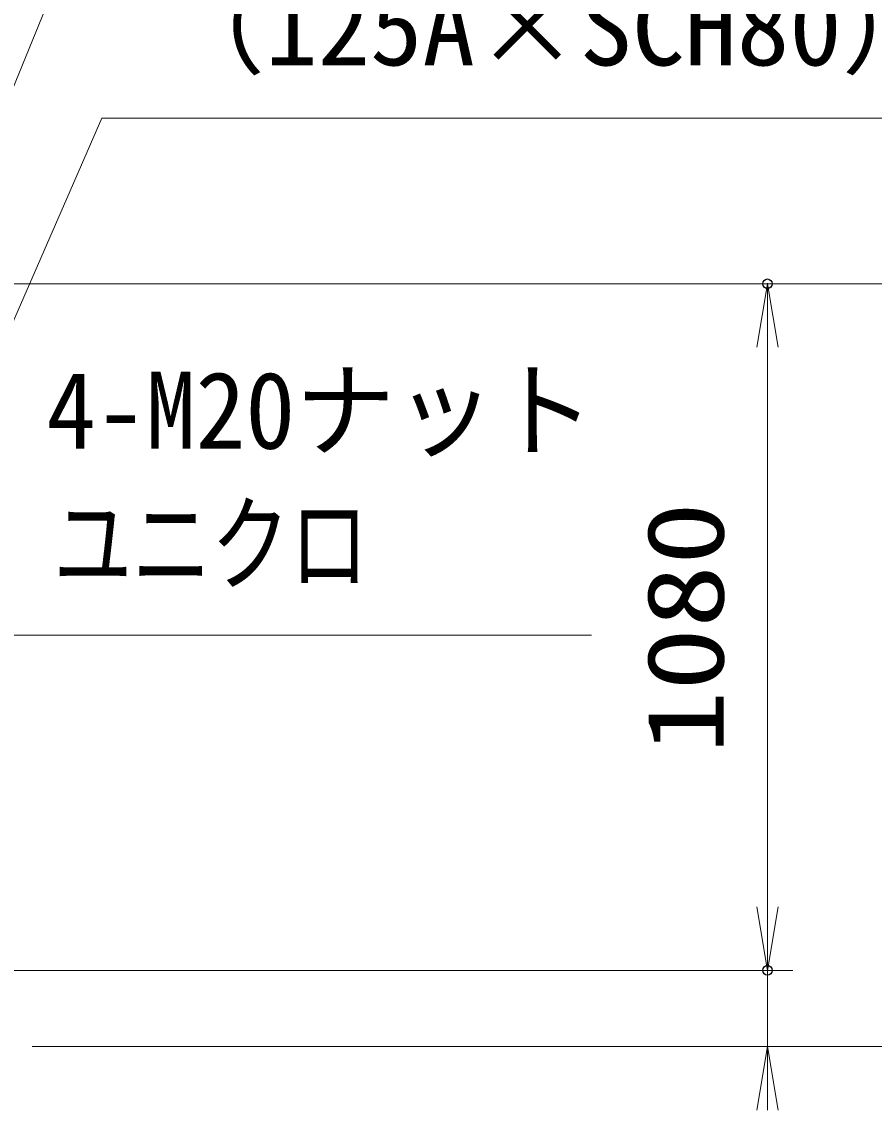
# Model space of a CAD drawing. Units: millimetres, scale not verified. Extents: x -11880 to 11880, y -8400 to 8400.
# Drawn here: x 5612 to 6953, y -753 to 959 of the extents above; entities that cross this region are included whole.
import ezdxf
from ezdxf.enums import TextEntityAlignment as Align

# ---------------------------------------------------------------- set-up
doc = ezdxf.new("R2010")
doc.units = ezdxf.units.MM
doc.header["$LTSCALE"] = 30
doc.header["$PDMODE"] = 32
doc.header["$PDSIZE"] = 15
doc.layers.add('0-4_寸法線', color=4, linetype='Continuous', lineweight=18)
doc.layers.add('0-5_0', color=7, linetype='Continuous', lineweight=18)
doc.layers.add('0-6_Defpoints', color=7, linetype='Continuous')
doc.styles.add('ＭＳ ゴシック', font='')
doc.styles.get('ＭＳ ゴシック').set_extended_font_data('MS Gothic')

# ---------------------------------------------------------------- blocks, each defined once
blk = doc.blocks.new('_Open')
at = {"layer": '0-5_0', "color": 4}
blk.add_line((-30, 5), (0, 0), dxfattribs=at)
blk.add_lwpolyline([(-30, -5), (0, 0), (-30, 0)], dxfattribs=at)
blk = doc.blocks.new('S291')
at = {"layer": '0-4_寸法線'}
blk.add_lwpolyline([(22859147, 81856070.2), (22829631.8, 81856070.2), (22820022.2, 81834383.4), (22818806.8, 81831640.6)], dxfattribs=at)
at = {"layer": '0-4_寸法線', "color": 254, "style": 'ＭＳ ゴシック'}
for s, width, p in [('4-M20ナット', 0.95, (22833399.8, 81863770.7)), ('ユニクロ', 0.75, (22833735.4, 81857470.7))]:
    blk.add_text(s, height=3637, dxfattribs=dict(at, width=width)).set_placement(p, align=Align.BOTTOM_LEFT)
blk = doc.blocks.new('S292')
at = {"layer": '0-4_寸法線'}
blk.add_lwpolyline([(22866946.6, 81902371.1), (22840196.2, 81902371.1), (22814581.9, 81839681.8), (22813447.2, 81836904.7)], dxfattribs=at)
blk = doc.blocks.new('S298')
at = {"layer": '0-4_寸法線'}
blk.add_lwpolyline([(22873349.1, 81880461.2), (22836029.1, 81880461.2), (22816753.7, 81836284.6), (22815553.9, 81833535)], dxfattribs=at)
at = {"layer": '0-4_寸法線', "color": 254, "style": 'ＭＳ ゴシック'}
blk.add_text('（125A×SCH80）', height=3637, dxfattribs=at).set_placement((22838777.6, 81881861.8), align=Align.BOTTOM_LEFT)

msp = doc.modelspace()

# ---------------------------------------------------------------- linework, layer by layer
at = {"layer": '0-4_寸法線'}
for p, q in [((4898.04, 546.63), (6825.27, 546.63)), ((4898.04, 546.63), (7225.27, 546.63)), ((4898.04, 546.63), (7625.27, 546.63)), ((6785.27, -533.37), (6785.27, 546.63)), ((6785.27, -433.37), (6785.27, -333.37)), ((4898.04, -533.37), (6825.27, -533.37)), ((4898.04, -533.37), (6825.27, -533.37)), ((6785.27, -653.37), (6785.27, -533.37)), ((5628.04, -653.37), (6825.27, -653.37)), ((5628.04, -653.37), (7225.27, -653.37)), ((5628.04, -653.37), (7225.27, -653.37))]:
    msp.add_line(p, q, dxfattribs=at)
at = {"layer": '0-6_Defpoints'}
for p in [(6785.27, 546.63), (6785.27, -533.37)]:
    msp.add_point(p, dxfattribs=at)

# ---------------------------------------------------------------- block references
at = {"layer": '0-4_寸法線', "xscale": 0.03333333, "yscale": 0.03333333}
for name in ['S292', 'S298', 'S291']:
    msp.add_blockref(name, (-755462.94, -2728541.35), dxfattribs=at)
at = {"layer": '0-4_寸法線', "xscale": 3.333333, "yscale": 3.333333}
for p, rotation in [((6785.27, 546.63), 90), ((6785.27, -533.37), 270), ((6785.27, -533.37), 270), ((6785.27, -653.37), 90)]:
    msp.add_blockref('_Open', p, dxfattribs=dict(at, rotation=rotation))

# ---------------------------------------------------------------- texts
at = {"layer": '0-4_寸法線', "color": 254, "style": 'ＭＳ ゴシック', "width": 1.2}
msp.add_text('1080', height=121.2, rotation=90, dxfattribs=at).set_placement((6752.58, -192.57), align=Align.BOTTOM_LEFT)

doc.saveas('drawing.dxf')
